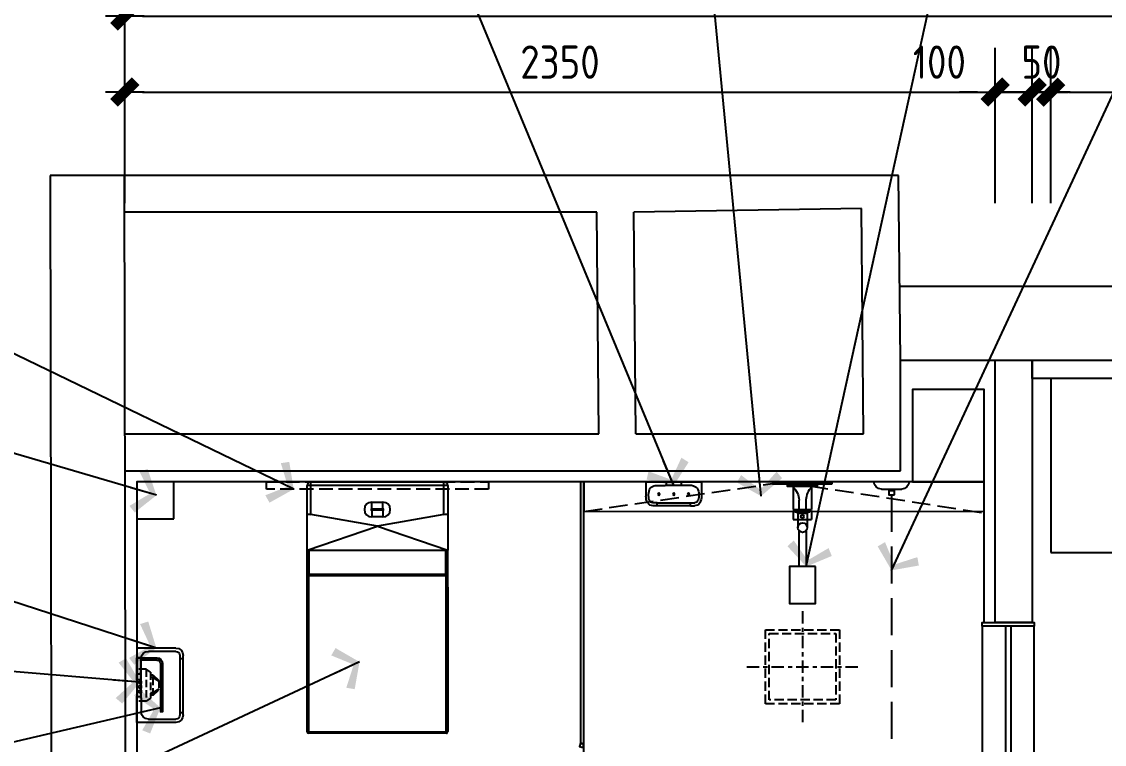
# Model space of a CAD drawing. Extents: x 220391 to 385981, y 332279 to 483868.
# Drawn here: x 223169 to 226095, y 449027 to 450981 of the extents above; entities that cross this region are included whole.
import ezdxf

# ---------------------------------------------------------------- set-up
doc = ezdxf.new("R2010")
doc.units = 0
doc.header["$MEASUREMENT"] = 0
for name, pattern in [('DASH', [0.35, 0.25, -0.1]), ('家具平面底图$0$DOM-虚线', [0.35, 0.25, -0.1]), ('家具平面底图$0$DOM-门开启线', [0.666666, 0.333333, -0.111111, 0.111111, -0.111111])]:
    doc.linetypes.add(name, pattern=pattern)
doc.layers.add('F-洁具-DOM', color=1, linetype='Continuous')
doc.styles.add('DOM-romans.shx', font='dim.shx')
doc.dimstyles.new('DOM_DIM_1 80', dxfattribs={"dimscale": 60, "dimtxt": 1.5, "dimasz": 0.8, "dimexe": 2, "dimexo": 1.5, "dimgap": 0.6, "dimtad": 1, "dimdec": 0, "dimrnd": 5, "dimzin": 12, "dimdsep": 46, "dimtxsty": 'DOM-romans.shx', "dimblk": 'DOM_Dimension_Tick', "dimcen": 0.125, "dimclrd": 44, "dimclre": 44, "dimclrt": 50, "dimadec": 0, "dimazin": 0, "dimtfac": 1, "dimtdec": 0, "dimtix": 1, "dimtmove": 2, "dimatfit": 3, "dimldrblk": 'DOM_Leader_Arrow', "dimfxl": 0, "dimtvp": 1, "dimtolj": 1, "dimtzin": 0, "dimarcsym": 0})

# ---------------------------------------------------------------- blocks, each defined once
blk = doc.blocks.new('家具平面底图$0$A$C591D7FFC')
at = {"linetype": '家具平面底图$0$DOM-虚线', "ltscale": 150}
blk.add_lwpolyline([(300, -20), (-300, -20), (-300, 0), (300, 0)], close=True, dxfattribs=at)
blk = doc.blocks.new('家具平面底图$0$A$C619B377B')
at = {"linetype": 'Continuous'}
for p, q in [((-180, 0), (180, 0)), ((-190, -185.2), (-190, -10)), ((190, -10), (190, -185.2)), ((-189.5, -186.2), (-190, -185.2)), ((-189.5, -676), (-189.5, -186.1)), ((-184.5, -185.2), (184.5, -185.2)), ((189.5, -186.2), (190, -185.2)), ((189.5, -186.1), (189.5, -676)), ((189.5, -254), (-189.5, -254)), ((185.5, -680), (-185.5, -680))]:
    blk.add_line(p, q, dxfattribs=at)
at = {"color": 8, "linetype": 'Continuous'}
for p, q in [((-180, -88.3), (-180, 0)), ((180, -88.3), (180, 0)), ((190, -10), (-190, -10)), ((-15, -55), (15, -55)), ((-15, -73), (-15, -55)), ((15, -73), (15, -55)), ((-15, -73), (15, -73)), ((15, -77), (-15, -77)), ((-15, -77), (-15, -95)), ((15, -77), (15, -95)), ((0, -120), (-180, -88.3)), ((15, -95), (-15, -95)), ((180, -88.3), (0, -120)), ((-190, -185.2), (0, -120)), ((0, -120), (190, -185.2)), ((-184.5, -250), (-184.5, -185.2)), ((184.5, -185.2), (184.5, -250)), ((-185.5, -250), (185.5, -250)), ((-185.5, -680), (-185.5, -250)), ((185.5, -680), (185.5, -250)), ((-189.5, -285), (-190, -285)), ((-190, -675), (-190, -285)), ((190, -285), (189.5, -285)), ((190, -285), (190, -675)), ((-190, -675), (-189.5, -675)), ((-189.5, -676), (189.5, -676)), ((-188.7, -679.1), (-188.4, -678.8)), ((188.4, -678.8), (188.7, -679.1)), ((189.9, -675), (190, -675))]:
    blk.add_line(p, q, dxfattribs=at)
at = {"linetype": 'Continuous'}
for centre, radius, start, end in [((-180, -10), 10, 90, 180), ((-185.5, -676), 4, 180, 270), ((185.5, -676), 4, 270, 0)]:
    blk.add_arc(centre, radius, start, end, dxfattribs=at)
at = {"color": 8, "linetype": 'Continuous'}
for centre, radius, start, end in [((180, -10), 10, 0, 90), ((-15, -75), 20, 90, 270), ((15, -75), 20, 270, 90), ((-15, -75), 2, 90, 270), ((15, -75), 2, 270, 90), ((-185.5, -254), 4, 90, 180), ((185.5, -254), 4, 0, 90), ((-185, -285), 5, 155.1791, 180), ((185, -285), 5, 0, 24.7583), ((-185, -675), 5, 180, 217.3553), ((-175, -674.8), 14.5, 191.2565, 193.3174), ((-175.6, -674.9), 13.9, 193.3081, 196.9705), ((-186.9, -676.4), 3.26, 232.0237, 236.5582), ((-183.6, -663.5), 16.5, 252.0625, 255.3707), ((-183.5, -662.9), 17.1, 255.3597, 256.5632), ((183.5, -662.9), 17.1, 283.4368, 284.6403), ((183.6, -663.5), 16.5, 284.6293, 287.9375), ((186.9, -676.4), 3.26, 303.4418, 307.9763), ((175.6, -674.9), 13.9, 343.0295, 346.6919), ((185, -675), 5, 322.6233, 0), ((175, -674.8), 14.5, 346.6826, 348.7435)]:
    blk.add_arc(centre, radius, start, end, dxfattribs=at)
at = {"color": 8, "linetype": 'Continuous', "extrusion": (0, 0, -1)}
for centre, major_axis, start_param, end_param in [((-180, -90.9), (9.99, -1.89), 3.092725, 4.663521), ((180, -90.9), (9.99, 1.89), -1.521928, 0.048868)]:
    blk.add_ellipse(centre, major_axis=major_axis, ratio=0.25825, start_param=start_param, end_param=end_param, dxfattribs=at)
at = {"linetype": 'Continuous', "extrusion": (0, 0, -1)}
for centre, start_param, end_param in [((-184.5, -186.1), 3.145147, 4.712389), ((184.5, -186.1), 4.712389, 6.279631)]:
    blk.add_ellipse(centre, major_axis=(5, 0), ratio=0.176327, start_param=start_param, end_param=end_param, dxfattribs=at)
at = {"layer": 'F-洁具-DOM'}
blk.add_blockref('家具平面底图$0$A$C591D7FFC', (0, 0), dxfattribs=at)
blk = doc.blocks.new('家具平面底图$0$A$C3001446E')
at = {"color": 8, "linetype": '家具平面底图$0$DOM-门开启线', "ltscale": 100}
for p, q in [((-500, 150), (-500, -150)), ((-350, 0), (-650, 0))]:
    blk.add_line(p, q, dxfattribs=at)
at = {"color": 250}
for p, q in [((-131.9, 9.6), (-229.4, 9.6)), ((-85.6, 12.4), (-124.2, 12.4)), ((-85.6, -13.1), (-85.6, 12.4)), ((-85.6, -9.7), (-85.6, 9)), ((-85.6, 9), (-49.5, 9)), ((-131.9, -10.4), (-229.4, -10.4)), ((-85.6, -13.1), (-124.2, -13.1)), ((0, -25), (-5.9, -25))]:
    blk.add_line(p, q, dxfattribs=at)
for p, q in [((-102.2, 25, 0), (-102.2, -25, 0)), ((-77.2, 25, 0), (-102.2, 25, 0)), ((-74.7, 20.8, 0), (-79.9, 20.8, 0)), ((-77.2, 25, 0), (-77.2, 20.8, 0)), ((-13, 25, 0), (-74.7, 25, 0)), ((-77.2, -25, 0), (-102.2, -25, 0)), ((-74.7, -20.8, 0), (-79.9, -20.8, 0)), ((-77.2, -20.8, 0), (-77.2, -25, 0)), ((-13, -25, 0), (-74.7, -25, 0))]:
    blk.add_line(p, q)
at = {"color": 8}
blk.add_line((-74.7, 25, 0), (-74.7, -25, 0), dxfattribs=at)
at = {"linetype": '家具平面底图$0$DOM-虚线', "ltscale": 100}
blk.add_lwpolyline([(-600, -100), (-600, 100), (-400, 100), (-400, -100)], close=True, dxfattribs=at)
at = {"color": 8, "linetype": '家具平面底图$0$DOM-虚线', "ltscale": 100}
blk.add_lwpolyline([(-590, -90), (-590, 90), (-410, 90), (-410, -90)], close=True, dxfattribs=at)
for points in [[(-6.5, -80), (-6.5, 80), (0, 80), (0, -80)], [(-13, -40), (-13, 40), (-6.5, 40), (-6.5, -40)]]:
    blk.add_lwpolyline(points, close=True)
at = {"color": 250}
for points in [[(-229.4, -35.4), (-229.4, 34.6), (-328.7, 34.6), (-328.7, -35.4)], [(0, -25), (-9.8, -25), (-9.8, 25), (0, 25)]]:
    blk.add_lwpolyline(points, close=True, dxfattribs=at)
for points in [[(-9.8, 25), (-14.6, 25, -0.211273), (-49.5, 9, -0.201002)], [(-9.8, -25), (-14.6, -25, 0.210081), (-49.1, -9.7), (-85.6, -9.7)]]:
    blk.add_lwpolyline(points, format="xyb", dxfattribs=at)
blk.add_circle((-124, -0.4), 12.7, dxfattribs=at)
at = {"color": 8}
blk.add_circle((-93.8, 0), 4.17, dxfattribs=at)
blk.add_arc((-43.8, 0, 0), 41.7, 143.1301, 216.8699, dxfattribs=at)
blk = doc.blocks.new('家具平面底图$0$dfsggag')
at = {"color": 8, "linetype": '家具平面底图$0$DOM-虚线', "ltscale": 80}
for p, q in [((-27, 43.6), (-12.7, 59.3)), ((-11.1, 59.3), (-20.4, 42.7)), ((-12.7, 59.3), (12.7, 59.3)), ((11.1, 59.3), (20.4, 42.7)), ((27, 43.6), (12.7, 59.3)), ((-34.9, 36.8), (-42.9, 25.1)), ((-34.9, 36.8), (34.9, 36.8)), ((-27, 43.6), (-20.4, 42.7)), ((-27, 43.6), (-27, 36.8)), ((-20.4, 42.7), (20.4, 42.7)), ((-20.4, 42.7), (-20.4, 36.8)), ((27, 43.6), (20.4, 42.7)), ((20.4, 42.7), (20.4, 36.8)), ((27, 43.6), (27, 36.8)), ((34.9, 36.8), (42.9, 25.1)), ((-42.9, 25.1), (-42.9, 0)), ((-42.9, 25.1), (42.9, 25.1)), ((-42.9, 0), (42.9, 0)), ((42.9, 25.1), (42.9, 0))]:
    blk.add_line(p, q, dxfattribs=at)
for points in [[(-11.3, 11.2), (-4.7, 11.2), (-4.7, 5.1), (-11.3, 5.1)], [(1.2, 11.2), (7.8, 11.2), (7.8, 5.1), (1.2, 5.1)], [(13.6, 11.2), (20.2, 11.2), (20.2, 5.1), (13.6, 5.1)]]:
    blk.add_lwpolyline(points, close=True, dxfattribs=at)
blk = doc.blocks.new('家具平面底图$0$A$C08F94FB0')
at = {"linetype": 'Continuous'}
for p, q in [((-100.5, 0), (-30.5, 0)), ((-100.5, -105), (-100.5, 0)), ((-30.5, 0), (-30.5, -7)), ((100.5, 0), (30.5, 0)), ((100.5, -105), (100.5, 0)), ((-0.5, -125), (-80.5, -125)), ((80.5, -125), (-0.5, -125))]:
    blk.add_line(p, q, dxfattribs=at)
at = {"color": 8, "linetype": 'Continuous'}
for p, q in [((-30.5, 0), (30.5, 0)), ((-0.5, -11), (-71.5, -11)), ((34.5, -11), (-36.3, -11)), ((30.5, 0), (30.5, -7)), ((34.5, -11), (71.5, -11)), ((-91.5, -105), (-91.5, -31)), ((91.5, -31), (91.5, -105)), ((-80.5, -116), (-0.5, -116)), ((-0.5, -116), (80.5, -116))]:
    blk.add_line(p, q, dxfattribs=at)
at = {"color": 8}
for p, q in [((-72.1, -116), (-72.1, -125)), ((73.5, -116), (73.5, -125))]:
    blk.add_line(p, q, dxfattribs=at)
at = {"color": 8, "linetype": 'Continuous'}
for centre, radius, start, end in [((-71.5, -31), 20, 90, 180), ((34.5, -7), 4, 180, 270), ((71.5, -31), 20, 0, 90), ((-80.5, -105), 11, 180, 270), ((80.5, -105), 11, 270, 0)]:
    blk.add_arc(centre, radius, start, end, dxfattribs=at)
at = {"linetype": 'Continuous'}
for centre, radius, start, end in [((-34.5, -7), 4, 270, 0), ((-80.5, -105), 20, 180, 270), ((80.5, -105), 20, 270, 0)]:
    blk.add_arc(centre, radius, start, end, dxfattribs=at)
blk = doc.blocks.new('家具平面底图$0$A$C2B4824DF')
for p, q in [((63.5, -57), (63.5, 72.7)), ((69.2, 73), (63.8, 73)), ((69.5, -57), (69.5, 72.7)), ((0, -13.5), (0, -72.5)), ((9.5, -13), (0.5, -13)), ((10, -73), (10, -13.5)), ((0.5, -73), (9.5, -73)), ((53.5, -67), (10, -67)), ((10, -73), (53.5, -73))]:
    blk.add_line(p, q)
at = {"color": 250}
for p, q in [((69.5, 69), (63.5, 69)), ((69.5, 66.2), (63.5, 66.2)), ((69.5, 62.1), (63.5, 62.1)), ((63.8, -57), (63.8, 73)), ((63.8, 65.9), (69.2, 65.9)), ((69.2, 64.9), (63.8, 64.9)), ((69.2, -57), (69.2, 73)), ((10, -13.5), (0, -13.5)), ((0.5, -73), (0.5, -13)), ((9.5, -73), (9.5, -13)), ((69.5, -47.1), (63.5, -47.1)), ((69.5, -51.2), (63.5, -51.2)), ((63.8, -57), (63.5, -57)), ((69.2, -49.9), (63.8, -49.9)), ((69.2, -50.9), (63.8, -50.9)), ((69.2, -57), (69.5, -57)), ((10, -72.5), (0, -72.5)), ((53.5, -67.3), (10, -67.3)), ((10, -72.7), (53.5, -72.7)), ((53.5, -67.3), (53.5, -67)), ((53.5, -72.7), (53.5, -73))]:
    blk.add_line(p, q, dxfattribs=at)
for centre, radius, start, end in [((63.8, 72.7), 0.3, 90, 180), ((69.2, 72.7), 0.3, 0, 90), ((0.5, -13.5), 0.5, 90, 180), ((9.5, -13.5), 0.5, 0, 90), ((53.5, -57), 16, 270, 0), ((53.5, -57), 10, 270, 0), ((0.5, -72.5), 0.5, 180, 270), ((9.5, -72.5), 0.5, 270, 342.3099)]:
    blk.add_arc(centre, radius, start, end)
for radius in [15.7, 10.3]:
    blk.add_arc((53.5, -57), radius, 270, 0, dxfattribs=at)
for points, start_tangent, end_tangent in [([(63.5, 66.2), (63.5, 66.1), (63.6, 66), (63.7, 65.9), (63.8, 65.9)], (0, -1), (1, 0)), ([(63.5, 65.2), (63.5, 65.1), (63.6, 65), (63.7, 64.9), (63.8, 64.9)], (0, -1), (1, 0)), ([(69.2, 65.9), (69.3, 65.9), (69.4, 66), (69.5, 66.1), (69.5, 66.2)], (1, 0), (0, 1)), ([(69.5, 65.2), (69.5, 65.1), (69.4, 65), (69.3, 64.9), (69.2, 64.9)], (0, -1), (-1, 0)), ([(63.5, -50.2), (63.5, -50.1), (63.6, -50), (63.7, -49.9), (63.8, -49.9)], (0, 1), (1, 0)), ([(63.8, -50.9), (63.7, -50.9), (63.6, -51), (63.5, -51.1), (63.5, -51.2)], (-1, 0), (0, -1)), ([(69.5, -50.2), (69.5, -50.1), (69.4, -50), (69.3, -49.9), (69.2, -49.9)], (0, 1), (-1, 0)), ([(69.5, -51.2), (69.5, -51.1), (69.4, -51), (69.3, -50.9), (69.2, -50.9)], (0, 1), (-1, 0))]:
    blk.add_spline(points, degree=3, dxfattribs=dict(at, start_tangent=start_tangent, end_tangent=end_tangent))
blk = doc.blocks.new('DOM_Dimension_Tick')
at = {"color": 0, "linetype": 'ByBlock'}
for p, q in [((-1.091, 0), (0, 0)), ((0, 0), (1.091, 0))]:
    blk.add_line(p, q, dxfattribs=at)
at = {"color": 0, "linetype": 'Continuous', "const_width": 0.608}
blk.add_lwpolyline([(-0.61, -0.61), (0.61, 0.61)], dxfattribs=at)
blk = doc.blocks.new('*D844')
at = {"color": 44, "lineweight": -2, "transparency": 16777216}
for p, q in [((223447.8, 450490.6), (223447.8, 450910.6)), ((225800, 450490.6), (225800, 450910.6)), ((223495.8, 450790.6), (225752, 450790.6))]:
    blk.add_line(p, q, dxfattribs=at)
at = {"layer": 'Defpoints', "color": 0, "transparency": 16777216}
for p in [(225800, 450790.6), (223447.8, 449622), (225800, 449622)]:
    blk.add_point(p, dxfattribs=at)
at = {"color": 44, "lineweight": -2, "transparency": 16777216, "xscale": 48, "yscale": 48, "zscale": 48, "rotation": 180}
blk.add_blockref('DOM_Dimension_Tick', (223447.8, 450790.6), dxfattribs=at)
at = {"color": 44, "lineweight": -2, "transparency": 16777216, "xscale": 48, "yscale": 48, "zscale": 48}
blk.add_blockref('DOM_Dimension_Tick', (225800, 450790.6), dxfattribs=at)
at = {"color": 50, "transparency": 16777216, "insert": (224623.9, 450871.6), "char_height": 90, "attachment_point": 5, "style": 'DOM-romans.shx'}
blk.add_mtext('\\A1;2350', dxfattribs=at)
blk = doc.blocks.new('DOM_Leader_Arrow')
at = {"color": 0, "linetype": 'ByBlock'}
blk.add_line((0, 0), (-1.5, 0), dxfattribs=at)
for points in [[(-1.288, 1.003), (-0.895, 1.278), (-0.36, 0), (0, 0)], [(-1.288, -1.003), (-0.895, -1.278), (-0.36, 0), (0, 0)]]:
    blk.add_solid(points, dxfattribs=at)
blk = doc.blocks.new('*D845')
at = {"color": 44, "lineweight": -2, "transparency": 16777216}
for p, q in [((225800, 450490.6), (225800, 450910.6)), ((225900, 450490.6), (225900, 450910.6)), ((225752, 450790.6), (225704, 450790.6)), ((225800, 450790.6), (225900, 450790.6)), ((225948, 450790.6), (225996, 450790.6))]:
    blk.add_line(p, q, dxfattribs=at)
at = {"layer": 'Defpoints', "color": 0, "transparency": 16777216}
for p in [(225900, 450790.6), (225900, 450066), (225800, 449581.8)]:
    blk.add_point(p, dxfattribs=at)
at = {"color": 44, "lineweight": -2, "transparency": 16777216, "xscale": 48, "yscale": 48, "zscale": 48}
blk.add_blockref('DOM_Dimension_Tick', (225800, 450790.6), dxfattribs=at)
at = {"color": 44, "lineweight": -2, "transparency": 16777216, "xscale": 48, "yscale": 48, "zscale": 48, "rotation": 180}
blk.add_blockref('DOM_Dimension_Tick', (225900, 450790.6), dxfattribs=at)
at = {"color": 50, "transparency": 16777216, "insert": (225649.2, 450871.6), "char_height": 90, "attachment_point": 5, "style": 'DOM-romans.shx'}
blk.add_mtext('\\A1;100', dxfattribs=at)
blk = doc.blocks.new('*D849')
at = {"color": 44, "lineweight": -2, "transparency": 16777216}
for p, q in [((223447.8, 450752.8), (223447.8, 451116)), ((229696.4, 450752.8), (229696.4, 451116)), ((223495.8, 450996), (229648.4, 450996))]:
    blk.add_line(p, q, dxfattribs=at)
at = {"layer": 'Defpoints', "color": 0, "transparency": 16777216}
for p in [(229696.4, 450996), (223447.8, 450662.8), (229696.4, 450662.8)]:
    blk.add_point(p, dxfattribs=at)
at = {"color": 44, "lineweight": -2, "transparency": 16777216, "xscale": 48, "yscale": 48, "zscale": 48, "rotation": 180}
blk.add_blockref('DOM_Dimension_Tick', (223447.8, 450996), dxfattribs=at)
at = {"color": 44, "lineweight": -2, "transparency": 16777216, "xscale": 48, "yscale": 48, "zscale": 48}
blk.add_blockref('DOM_Dimension_Tick', (229696.4, 450996), dxfattribs=at)
at = {"color": 50, "transparency": 16777216, "insert": (226572.1, 451077), "char_height": 90, "attachment_point": 5, "style": 'DOM-romans.shx'}
blk.add_mtext('\\A1;6250', dxfattribs=at)
blk = doc.blocks.new('*D850')
at = {"color": 44, "lineweight": -2, "transparency": 16777216}
for p, q in [((222776.6, 450114), (222776.6, 450162)), ((223076.6, 450066), (222656.6, 450066)), ((222776.6, 450066), (222776.6, 449766.8)), ((223076.6, 449766.8), (222656.6, 449766.8)), ((222776.6, 449718.8), (222776.6, 449670.8))]:
    blk.add_line(p, q, dxfattribs=at)
at = {"layer": 'Defpoints', "color": 0, "transparency": 16777216}
for p in [(225543.9, 450066), (222776.6, 449766.8), (225543.9, 449766.8)]:
    blk.add_point(p, dxfattribs=at)
at = {"color": 44, "lineweight": -2, "transparency": 16777216, "xscale": 48, "yscale": 48, "zscale": 48}
for p, rotation in [((222776.6, 450066), 270), ((222776.6, 449766.8), 90)]:
    blk.add_blockref('DOM_Dimension_Tick', p, dxfattribs=dict(at, rotation=rotation))
at = {"color": 50, "transparency": 16777216, "insert": (222695.6, 449916.4), "char_height": 90, "attachment_point": 5, "rotation": 90, "style": 'DOM-romans.shx'}
blk.add_mtext('\\A1;300', dxfattribs=at)
blk = doc.blocks.new('*D851')
at = {"color": 44, "lineweight": -2, "transparency": 16777216}
for p, q in [((223076.6, 449766.8), (222656.6, 449766.8)), ((222776.6, 449718.8), (222776.6, 448264.8)), ((223076.6, 448216.8), (222656.6, 448216.8))]:
    blk.add_line(p, q, dxfattribs=at)
at = {"layer": 'Defpoints', "color": 0, "transparency": 16777216}
for p in [(225543.9, 449766.8), (222776.6, 448216.8), (223450.7, 448216.8)]:
    blk.add_point(p, dxfattribs=at)
at = {"color": 44, "lineweight": -2, "transparency": 16777216, "xscale": 48, "yscale": 48, "zscale": 48}
for p, rotation in [((222776.6, 449766.8), 90), ((222776.6, 448216.8), 270)]:
    blk.add_blockref('DOM_Dimension_Tick', p, dxfattribs=dict(at, rotation=rotation))
at = {"color": 50, "transparency": 16777216, "insert": (222695.6, 448991.8), "char_height": 90, "attachment_point": 5, "rotation": 90, "style": 'DOM-romans.shx'}
blk.add_mtext('\\A1;1550', dxfattribs=at)
blk = doc.blocks.new('A$C0550754B')
at = {"layer": 'F-洁具-DOM'}
for p, q in [((0, 0), (-35, 0)), ((-22.5, 11.7), (-22.5, 14.3)), ((-12.5, 14.3), (-22.5, 14.3)), ((-22.5, 11.7), (-20.8, 11.7)), ((-22.5, 6.3), (-22.5, 9)), ((-22.5, 9), (-20.8, 9)), ((-21, 0), (-21, 0)), ((-12.5, 11.7), (-14.2, 11.7)), ((-12.5, 9), (-14.2, 9)), ((-14, 0), (-14, 0)), ((-12.5, 11.7), (-12.5, 14.3)), ((-12.5, 6.3), (-12.5, 9))]:
    blk.add_line(p, q, dxfattribs=at)
blk.add_lwpolyline([(0, 0), (0, -3), (-35, -3), (-35, 0)], dxfattribs=at)
blk.add_lwpolyline([(-25, 6.3), (-25, 0), (-10, 0), (-10, 6.3)], close=True, dxfattribs=at)
for centre, start, end in [((-20.8, 10.3), 270, 90), ((-14.2, 10.3), 90, 270)]:
    blk.add_arc(centre, 1.33, start, end, dxfattribs=at)
blk = doc.blocks.new('*U858')
at = {"color": 1}
blk.add_line((236602.6, 472369.7), (236697.6, 472369.7), dxfattribs=at)
at = {"layer": 'F-洁具-DOM'}
for p, q in [((236677.6, 472349.8), (236622.6, 472349.8)), ((236646.6, 472344.8), (236646.6, 472349.8)), ((236653.6, 472344.8), (236653.6, 472349.8))]:
    blk.add_line(p, q, dxfattribs=at)
at = {"layer": 'F-洁具-DOM', "color": 8, "linetype": 'DASH', "ltscale": 400}
blk.add_line((236650.1, 472334.8), (236650.1, 470897), dxfattribs=at)
at = {"layer": 'F-洁具-DOM'}
blk.add_lwpolyline([(236642.6, 472334.8), (236642.6, 472344.8), (236657.6, 472344.8), (236657.6, 472334.8)], close=True, dxfattribs=at)
for centre, start, end in [((236622.6, 472369.8), 180, 270), ((236677.6, 472369.8), 270, 0)]:
    blk.add_arc(centre, 20, start, end, dxfattribs=at)
at = {"layer": 'F-洁具-DOM', "xscale": -1}
blk.add_blockref('A$C0550754B', (236632.6, 470882.7), dxfattribs=at)
blk = doc.blocks.new('*D860')
at = {"color": 44, "lineweight": -2, "transparency": 16777216}
for p, q in [((225950, 450490.6), (225950, 450910.6)), ((226500, 450490.6), (226500, 450910.6)), ((225998, 450790.6), (226452, 450790.6))]:
    blk.add_line(p, q, dxfattribs=at)
at = {"layer": 'Defpoints', "color": 0, "transparency": 16777216}
for p in [(226500, 450790.6), (226500, 450016), (225950, 449989.7)]:
    blk.add_point(p, dxfattribs=at)
at = {"color": 44, "lineweight": -2, "transparency": 16777216, "xscale": 48, "yscale": 48, "zscale": 48, "rotation": 180}
blk.add_blockref('DOM_Dimension_Tick', (225950, 450790.6), dxfattribs=at)
at = {"color": 44, "lineweight": -2, "transparency": 16777216, "xscale": 48, "yscale": 48, "zscale": 48}
blk.add_blockref('DOM_Dimension_Tick', (226500, 450790.6), dxfattribs=at)
at = {"color": 50, "transparency": 16777216, "insert": (226225, 450871.6), "char_height": 90, "attachment_point": 5, "style": 'DOM-romans.shx'}
blk.add_mtext('\\A1;550', dxfattribs=at)
blk = doc.blocks.new('*D865')
at = {"color": 44, "lineweight": -2, "transparency": 16777216}
for p, q in [((225900, 450490.6), (225900, 450910.6)), ((225950, 450490.6), (225950, 450910.6)), ((225852, 450790.6), (225804, 450790.6)), ((225900, 450790.6), (225950, 450790.6)), ((225998, 450790.6), (226046, 450790.6))]:
    blk.add_line(p, q, dxfattribs=at)
at = {"layer": 'Defpoints', "color": 0, "transparency": 16777216}
for p in [(225950, 450790.6), (225900, 449939.4), (225950, 449939.4)]:
    blk.add_point(p, dxfattribs=at)
at = {"color": 44, "lineweight": -2, "transparency": 16777216, "xscale": 48, "yscale": 48, "zscale": 48}
blk.add_blockref('DOM_Dimension_Tick', (225900, 450790.6), dxfattribs=at)
at = {"color": 44, "lineweight": -2, "transparency": 16777216, "xscale": 48, "yscale": 48, "zscale": 48, "rotation": 180}
blk.add_blockref('DOM_Dimension_Tick', (225950, 450790.6), dxfattribs=at)
at = {"color": 50, "transparency": 16777216, "insert": (225925, 450871.6), "char_height": 90, "attachment_point": 5, "style": 'DOM-romans.shx'}
blk.add_mtext('\\A1;50', dxfattribs=at)
blk = doc.blocks.new('家具平面底图$0$A$C271434D2')
for p, q in [((75, 0), (-75, 0)), ((-75, 0), (-20, 0)), ((-75, 0), (-75, -38.8)), ((75, 0), (20, 0)), ((75, 0), (75, -38.8)), ((-45.1, -65), (-56.6, -65)), ((-45.1, -65), (45.1, -65)), ((45.1, -65), (56.6, -65))]:
    blk.add_line(p, q)
at = {"color": 8}
for p, q in [((-50.1, -10.4), (-22.9, -10.4)), ((-22.9, -10.4), (22.9, -10.4)), ((-20, 0), (-20, -7.5)), ((20, 0), (20, -7.5)), ((50.1, -10.4), (22.9, -10.4)), ((-45.1, -56.7), (-56.7, -56.7)), ((-45.1, -65), (-45.1, -56.7)), ((45.1, -56.7), (-45.1, -56.7)), ((45.1, -65), (45.1, -56.7)), ((45.1, -56.7), (56.7, -56.7))]:
    blk.add_line(p, q, dxfattribs=at)
for centre in [(-40, -33.5), (0, -33.5), (40, -33.5)]:
    blk.add_circle(centre, 2.5, dxfattribs=at)
for centre, radius, start, end in [((-35.7, -34.3), 32.2, 148.4973, 179.159), ((-49.6, -27), 16.6, 91.8932, 144.9415), ((-22.9, -7.5), 2.95, 270, 0), ((22.9, -7.5), 2.95, 180, 270), ((49.6, -27), 16.6, 35.0585, 88.1068), ((35.7, -34.3), 32.2, 0.841, 31.5027), ((-22.3, -36.6), 45.6, 176.4902, 196.8871), ((-56.5, -46.7), 9.98, 198.5079, 269.357), ((56.5, -46.7), 9.98, 270.643, 341.4921), ((22.3, -36.6), 45.6, 343.1129, 3.5098)]:
    blk.add_arc(centre, radius, start, end, dxfattribs=at)
for centre, radius, start, end in [((-40.3, -39.7), 34.7, 178.5178, 209.9151), ((-56.2, -48.5), 16.5, 211.2187, 271.3515), ((56.2, -48.5), 16.5, 268.6485, 328.7813), ((40.3, -39.7), 34.7, 330.0849, 1.4822)]:
    blk.add_arc(centre, radius, start, end)
blk = doc.blocks.new('A$Cf45895e4')
at = {"layer": 'F-洁具-DOM', "xscale": -1}
blk.add_blockref('家具平面底图$0$A$C271434D2', (-200, 0), dxfattribs=at)

msp = doc.modelspace()

# ---------------------------------------------------------------- linework, layer by layer
at = {"color": 4}
for p, q in [((225539, 450565.4), (223245.9, 450565.4)), ((225543.9, 450066), (225539, 450565.4)), ((225439, 450475.4), (224823.9, 450465.4)), ((225443.9, 449866.8), (225439, 450475.4)), ((223246.1, 450465.4), (223245.9, 450465.4)), ((224723.9, 450465.4), (223446.1, 450465.4)), ((224728.8, 449866.8), (224723.9, 450465.4)), ((224828.8, 449866.8), (224823.9, 450465.4)), ((225543.9, 449766.8), (225543.9, 450066)), ((225800, 449356), (225800, 450066)), ((225900, 450066), (225900, 449356)), ((223450.7, 449866.8), (224728.8, 449866.8)), ((224828.8, 449866.8), (225443.9, 449866.8)), ((223450.7, 449766.8), (225543.9, 449766.8)), ((225900, 449356), (225800, 449356))]:
    msp.add_line(p, q, dxfattribs=at)
at = {"color": 1}
for p, q in [((224680, 449030.1), (224680, 449736.8)), ((224688, 449030.1), (224688, 449736.8)), ((224680, 449030.1), (224681, 449029.1)), ((224681, 449029.1), (224687, 449029.1)), ((224688, 449030.1), (224687, 449029.1))]:
    msp.add_line(p, q, dxfattribs=at)
at = {"color": 8}
msp.add_line((224688, 448246.8), (224688, 449736.8), dxfattribs=at)
at = {"color": 3}
for p, q in [((225827.5, 449346), (225827.5, 448395)), ((225842.5, 449346), (225842.5, 448395))]:
    msp.add_line(p, q, dxfattribs=at)
at = {"color": 4}
for points in [[(223245.9, 450565.4), (223250.7, 448026.9), (223509.1, 448026.9), (223509.1, 447867.3)], [(223445.9, 450565.4), (223450.7, 448216.8), (223699.1, 448216.8), (223699.1, 447867.3)], [(225543.9, 450266), (229901.4, 450266), (229901.4, 449027.5)], [(225543.9, 450066), (229701.4, 450066), (229701.4, 449027.5)]]:
    msp.add_lwpolyline(points, dxfattribs=at)
at = {"color": 2}
for points in [[(229701.4, 450016), (225900, 450016), (225900, 450066), (229701.4, 450066)], [(225950, 449546), (226500, 449546), (226500, 450016), (225950, 450016)]]:
    msp.add_lwpolyline(points, close=True, dxfattribs=at)
at = {"color": 3}
msp.add_lwpolyline([(225770, 449356), (225770, 449986), (225576.9, 449986), (225576.9, 449736.8), (223480.7, 449736.8), (223480.7, 448246.8), (223859.1, 448246.8)], dxfattribs=at)
at = {"color": 1}
for points in [[(225576.9, 449736.8), (225770, 449736.8), (225770, 449986), (225576.9, 449986)], [(223580.7, 449636.8), (223580.7, 449736.8), (223480.7, 449736.8), (223480.7, 449636.8)], [(224688, 449736.8), (224688, 449656.8), (225770, 449657.2), (225770, 449736.7)], [(225900, 449356), (225905, 449356), (225905, 449346), (225770, 449346), (225765, 449346), (225765, 449356)]]:
    msp.add_lwpolyline(points, close=True, dxfattribs=at)
at = {"color": 8}
for points in [[(225765, 448395), (225905, 448395), (225905, 449346), (225765, 449346)], [(224686.2, 449018.2), (224688.8, 449027.8), (224679.1, 449030.4), (224676.6, 449020.8)]]:
    msp.add_lwpolyline(points, close=True, dxfattribs=at)
at = {"layer": 'F-洁具-DOM', "color": 8, "linetype": 'DASH', "ltscale": 200}
msp.add_lwpolyline([(224688, 449656.8), (225229.4, 449736.6), (225770, 449652.5)], dxfattribs=at)

# ---------------------------------------------------------------- block references
at = {"color": 1}
msp.add_blockref('A$Cf45895e4', (225131.2, 449736.8), dxfattribs=at)
at = {"color": 4, "xscale": -1}
msp.add_blockref('*U858', (462170.1, -22632.9), dxfattribs=at)
at = {"layer": 'F-洁具-DOM'}
msp.add_blockref('家具平面底图$0$A$C619B377B', (224130.4, 449736.8), dxfattribs=at)
for name, p, rotation in [('家具平面底图$0$A$C3001446E', (225279, 449736.8), 90.00000000000001), ('家具平面底图$0$dfsggag', (223480.7, 449186.8), 270)]:
    msp.add_blockref(name, p, dxfattribs=dict(at, rotation=rotation))
at = {"layer": 'F-洁具-DOM', "xscale": -1}
for name, p, rotation in [('家具平面底图$0$A$C08F94FB0', (223480.7, 449186.8), 90), ('家具平面底图$0$A$C2B4824DF', (223480.7, 449187.9), 180)]:
    msp.add_blockref(name, p, dxfattribs=dict(at, rotation=rotation))

# ---------------------------------------------------------------- dimensions: what is measured, and where the dimension line sits
at = {"color": 4}
for base, p1, p2, angle, picture, middle in [((229696.4, 450996), (223447.8, 450662.8), (229696.4, 450662.8), 180, '*D849', (226572.1, 451077)), ((225800, 450790.6), (223447.8, 449622), (225800, 449622), 180, '*D844', (224623.9, 450871.6)), ((225950, 450790.6), (225900, 449939.4), (225950, 449939.4), 180, '*D865', (225925, 450871.6)), ((226500, 450790.6), (225950, 449989.7), (226500, 450016), 180, '*D860', (226225, 450871.6)), ((222776.6, 449766.8), (225543.9, 450066), (225543.9, 449766.8), 90, '*D850', (222695.6, 449916.4)), ((222776.6, 448216.8), (225543.9, 449766.8), (223450.7, 448216.8), 90, '*D851', (222695.6, 448991.8))]:
    dim = msp.add_linear_dim(base=base, p1=p1, p2=p2, angle=angle, dimstyle='DOM_DIM_1 80', dxfattribs=at)
    dim.commit()
    dim.dimension.update_dxf_attribs({"geometry": picture, "text_midpoint": middle})
dim = msp.add_linear_dim(base=(225900, 450790.6), p1=(225800, 449581.8), p2=(225900, 450066), angle=180, dimstyle='DOM_DIM_1 80', dxfattribs=at)
dim.commit()
dim.dimension.update_dxf_attribs({"geometry": '*D845', "text_midpoint": (225649.2, 450871.6), "dimtype": 160})

# ---------------------------------------------------------------- leaders
for points in [[(224931.2, 449726.4), (224251.7, 451368.7), (224051.7, 451368.7)], [(225167.2, 449698), (225006.9, 451368.7), (224806.9, 451368.7)], [(225289.4, 449507.4), (225697.6, 451368.7), (225897.6, 451368.7)], [(225520, 449497.3), (226389.1, 451368.7), (226589.1, 451368.7)], [(223904.3, 449716.8), (222113.1, 450583.1), (221813.1, 450583.1)], [(223533.3, 449700.4), (222113.1, 450117.8), (221813.1, 450117.8)], [(223533.2, 449287.3), (222113.1, 449747), (221813.1, 449747)], [(223488.9, 449194.8), (222113.1, 449309.9), (221813.1, 449309.9)], [(224082.2, 449249.7), (222113.1, 448332.6), (221813.1, 448332.6)], [(223544.2, 449125.8), (222113.1, 448792.2), (221813.1, 448792.2)]]:
    msp.add_leader(points, dimstyle='DOM_DIM_1 80', override={"dimgap": 0.6, "dimtad": 0}, dxfattribs=at)

doc.saveas('drawing.dxf')
